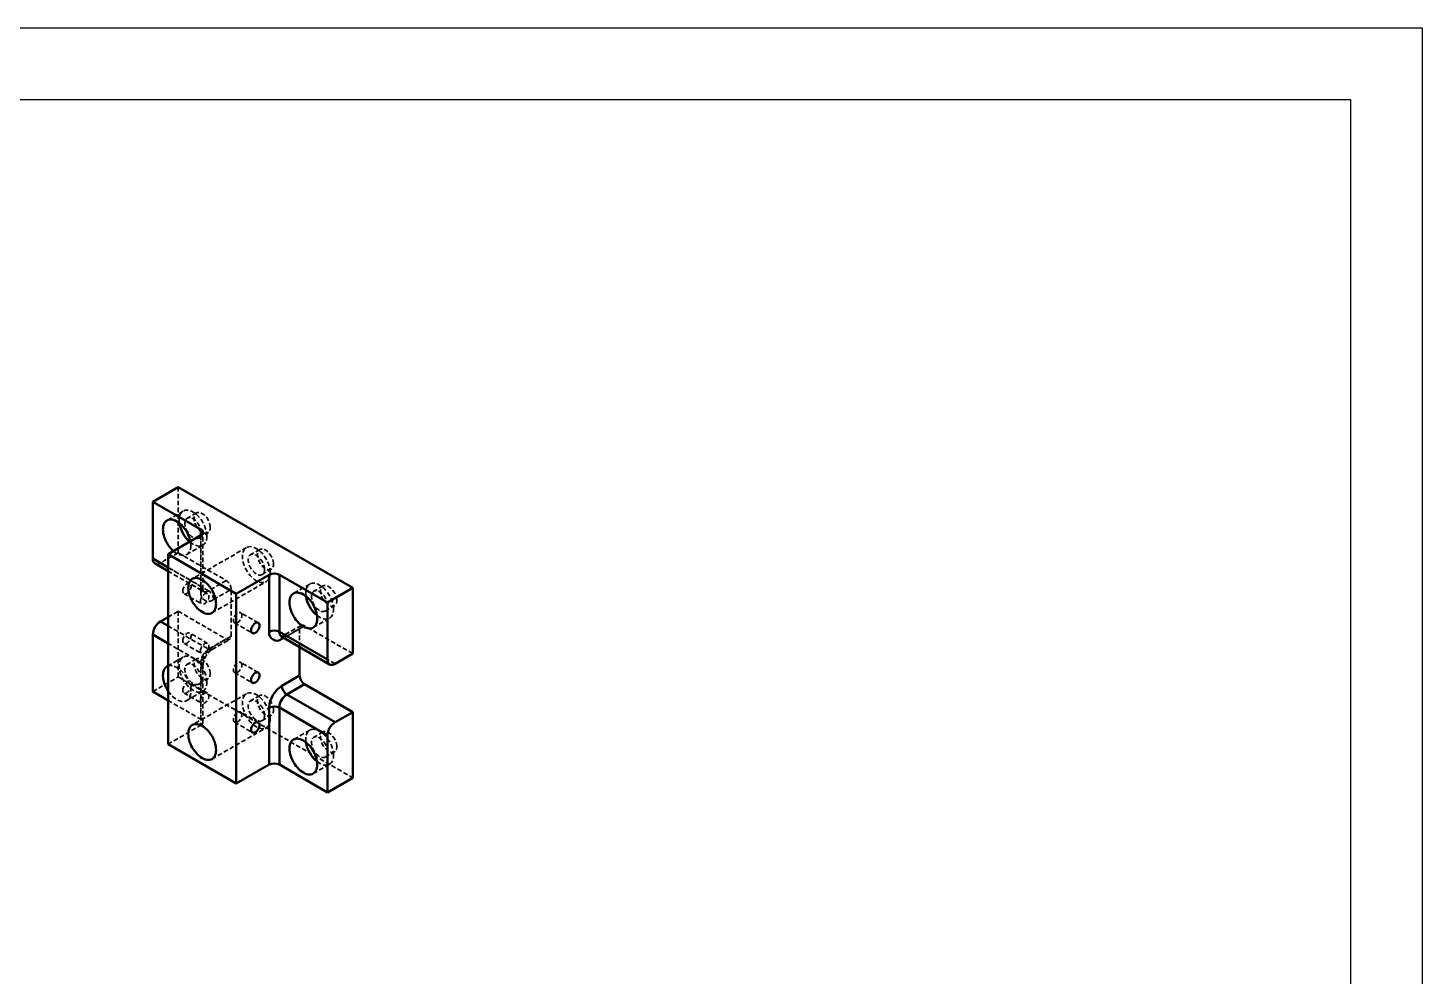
# Model space of a CAD drawing. Header units: millimetres. Extents: x 0 to 7560, y -1188 to 891.
# Drawn here: x 1290.6 to 1680.1, y 626.2 to 891.2 of the extents above; entities that cross this region are included whole.
import ezdxf

# ---------------------------------------------------------------- set-up
doc = ezdxf.new("R2010")
doc.units = ezdxf.units.MM
doc.linetypes.add('CENTER', pattern=[10.16, 6.35, -1.27, 1.27, -1.27])
doc.linetypes.add('HIDDEN', pattern=[1.905, 1.27, -0.635])
doc.layers.get('0').update_dxf_attribs({"lineweight": 50})
doc.layers.add('숨은선', color=4, linetype='HIDDEN', lineweight=35)
doc.layers.add('중심선', color=1, linetype='CENTER', lineweight=25)

msp = doc.modelspace()

# ---------------------------------------------------------------- linework, layer by layer
for p, q in [((1325.474, 758.822), (1332.545, 762.904)), ((1381.335, 734.738), (1332.545, 762.904)), ((1338.909, 751.066), (1325.474, 758.822)), ((1325.474, 758.822), (1325.474, 742.899)), ((1329.716, 744.126), (1338.909, 749.433)), ((1338.909, 749.433), (1338.909, 751.066)), ((1348.808, 733.105), (1329.716, 744.126)), ((1329.716, 744.126), (1329.716, 691.051)), ((1325.474, 742.899), (1329.716, 740.45)), ((1326.095, 741.525), (1329.716, 739.435)), ((1348.808, 733.105), (1358, 738.411)), ((1358, 722.489), (1358, 738.411)), ((1374.264, 730.655), (1360.829, 738.411)), ((1360.829, 738.411), (1360.829, 722.489)), ((1348.808, 680.03), (1348.808, 733.105)), ((1374.264, 730.655), (1381.335, 734.738)), ((1381.335, 716.365), (1381.335, 734.738)), ((1374.264, 714.733), (1374.264, 730.655)), ((1327.595, 725.343), (1329.716, 726.568)), ((1327.595, 725.343), (1329.716, 724.119)), ((1325.474, 721.669), (1325.474, 705.746)), ((1329.716, 719.22), (1325.474, 721.669)), ((1360.829, 722.489), (1374.264, 714.733)), ((1361.45, 721.115), (1374.885, 713.359)), ((1362.072, 720.756), (1361.536, 720.447)), ((1366.486, 710.24), (1366.486, 718.208)), ((1381.335, 716.365), (1376.385, 713.508)), ((1361.536, 707.382), (1366.486, 710.24)), ((1325.474, 705.746), (1329.716, 703.297)), ((1367.9, 707.79), (1362.95, 704.933)), ((1381.335, 700.035), (1367.9, 707.79)), ((1358, 685.336), (1358, 701.259)), ((1374.264, 693.503), (1360.829, 701.259)), ((1360.829, 701.259), (1360.829, 685.336)), ((1362.95, 704.933), (1376.385, 697.177)), ((1376.385, 697.177), (1381.335, 700.035)), ((1381.335, 681.662), (1381.335, 700.035)), ((1374.264, 677.58), (1374.264, 693.503)), ((1329.716, 691.051), (1348.808, 680.03)), ((1348.808, 680.03), (1358, 685.336)), ((1360.829, 685.336), (1374.264, 677.58)), ((1374.264, 677.58), (1381.335, 681.662))]:
    msp.add_line(p, q)
at = {"flags": 128}
for points in [[(1335.964, 747.733), (1335.862, 748.184), (1335.695, 748.745), (1335.484, 749.308), (1335.232, 749.864), (1334.941, 750.408), (1334.616, 750.931), (1334.26, 751.428), (1333.878, 751.892), (1333.476, 752.317), (1333.056, 752.698), (1332.626, 753.031), (1332.191, 753.311), (1331.756, 753.534), (1331.326, 753.698), (1330.907, 753.8), (1330.504, 753.84), (1330.122, 753.817), (1329.766, 753.731), (1329.441, 753.583), (1329.15, 753.375), (1328.898, 753.11), (1328.687, 752.791), (1328.52, 752.422), (1328.399, 752.008), (1328.326, 751.553), (1328.302, 751.065), (1328.326, 750.548), (1328.399, 750.009), (1328.52, 749.455), (1328.687, 748.894), (1328.898, 748.331), (1329.15, 747.775), (1329.441, 747.231), (1329.766, 746.708), (1330.122, 746.211), (1330.504, 745.747), (1330.907, 745.322), (1331.246, 745.009)], [(1335.373, 734.737), (1335.397, 735.225), (1335.471, 735.68), (1335.591, 736.094), (1335.758, 736.463), (1335.969, 736.782), (1336.221, 737.047), (1336.512, 737.255), (1336.837, 737.402), (1337.193, 737.488), (1337.575, 737.512), (1337.978, 737.472), (1338.397, 737.369), (1338.827, 737.206), (1339.262, 736.982), (1339.698, 736.703), (1340.127, 736.37), (1340.547, 735.989), (1340.949, 735.563), (1341.331, 735.1), (1341.687, 734.603), (1342.012, 734.079), (1342.303, 733.536), (1342.555, 732.98), (1342.766, 732.417), (1342.933, 731.856), (1343.054, 731.302), (1343.127, 730.763), (1343.151, 730.246), (1343.127, 729.758), (1343.054, 729.303), (1342.933, 728.889), (1342.766, 728.52), (1342.555, 728.201), (1342.303, 727.936), (1342.012, 727.728), (1341.687, 727.58), (1341.331, 727.494), (1340.949, 727.471), (1340.547, 727.511), (1340.127, 727.613), (1339.698, 727.777), (1339.262, 728), (1338.827, 728.28), (1338.397, 728.613), (1337.978, 728.994), (1337.575, 729.419), (1337.193, 729.883), (1336.837, 730.38), (1336.512, 730.903), (1336.221, 731.447), (1335.969, 732.003), (1335.758, 732.566), (1335.591, 733.127), (1335.471, 733.681), (1335.397, 734.22), (1335.373, 734.737)], [(1371.435, 726.164), (1371.411, 726.681), (1371.338, 727.22), (1371.217, 727.773), (1371.05, 728.335), (1370.839, 728.898), (1370.587, 729.454), (1370.296, 729.997), (1369.971, 730.521), (1369.615, 731.017), (1369.234, 731.481), (1368.831, 731.907), (1368.412, 732.288), (1367.982, 732.621), (1367.546, 732.9), (1367.111, 733.123), (1366.681, 733.287), (1366.262, 733.39), (1365.859, 733.43), (1365.477, 733.406), (1365.122, 733.32), (1364.796, 733.172), (1364.506, 732.965), (1364.253, 732.7), (1364.042, 732.381), (1363.876, 732.012), (1363.755, 731.598), (1363.682, 731.143), (1363.657, 730.654), (1363.682, 730.138), (1363.755, 729.599), (1363.876, 729.045), (1364.042, 728.484), (1364.253, 727.921), (1364.506, 727.365), (1364.796, 726.821), (1365.122, 726.298), (1365.477, 725.801), (1365.859, 725.337), (1366.262, 724.912), (1366.681, 724.531), (1367.111, 724.198), (1367.546, 723.918), (1367.982, 723.695), (1368.412, 723.531), (1368.831, 723.429), (1369.234, 723.389), (1369.615, 723.412), (1369.971, 723.498), (1370.296, 723.646), (1370.587, 723.854), (1370.839, 724.119), (1371.05, 724.438), (1371.217, 724.807), (1371.338, 725.221), (1371.411, 725.676), (1371.435, 726.164)], [(1355.278, 724.183), (1355.254, 724.441), (1355.184, 724.66), (1355.069, 724.832), (1354.915, 724.95), (1354.728, 725.009), (1354.517, 725.007), (1354.288, 724.944), (1354.052, 724.821), (1353.819, 724.645), (1353.598, 724.423), (1353.397, 724.163), (1353.226, 723.876), (1353.091, 723.575), (1352.998, 723.271), (1352.951, 722.976), (1352.951, 722.703), (1352.998, 722.464), (1353.091, 722.267), (1353.226, 722.121), (1353.397, 722.032), (1353.598, 722.004), (1353.819, 722.037), (1354.052, 722.13), (1354.288, 722.28), (1354.517, 722.48), (1354.728, 722.723), (1354.915, 722.997), (1355.069, 723.293), (1355.184, 723.597), (1355.254, 723.898), (1355.278, 724.183)], [(1361.641, 721.005), (1361.563, 720.75), (1361.536, 720.447)], [(1374.264, 714.733), (1374.29, 714.365), (1374.368, 714.036), (1374.495, 713.754), (1374.669, 713.527), (1374.885, 713.359), (1375.138, 713.256), (1375.422, 713.219), (1375.73, 713.249), (1376.053, 713.346), (1376.385, 713.508)], [(1329.716, 712.886), (1329.441, 712.756), (1329.15, 712.548), (1328.898, 712.283), (1328.687, 711.964), (1328.52, 711.595), (1328.399, 711.181), (1328.326, 710.726), (1328.302, 710.238), (1328.326, 709.721), (1328.399, 709.182), (1328.52, 708.628), (1328.687, 708.067), (1328.898, 707.504), (1329.15, 706.948), (1329.441, 706.404), (1329.716, 705.957)], [(1355.278, 710.302), (1355.254, 710.56), (1355.184, 710.779), (1355.069, 710.951), (1354.915, 711.069), (1354.728, 711.128), (1354.517, 711.126), (1354.288, 711.062), (1354.052, 710.94), (1353.819, 710.764), (1353.598, 710.542), (1353.397, 710.282), (1353.226, 709.995), (1353.091, 709.694), (1352.998, 709.389), (1352.951, 709.095), (1352.951, 708.822), (1352.998, 708.583), (1353.091, 708.386), (1353.226, 708.24), (1353.397, 708.151), (1353.598, 708.122), (1353.819, 708.156), (1354.052, 708.249), (1354.288, 708.399), (1354.517, 708.599), (1354.728, 708.842), (1354.915, 709.116), (1355.069, 709.412), (1355.184, 709.716), (1355.254, 710.017), (1355.278, 710.302)], [(1335.373, 693.909), (1335.397, 694.398), (1335.471, 694.853), (1335.591, 695.267), (1335.758, 695.636), (1335.969, 695.955), (1336.221, 696.22), (1336.512, 696.427), (1336.837, 696.575), (1337.193, 696.661), (1337.575, 696.685), (1337.978, 696.645), (1338.397, 696.542), (1338.827, 696.378), (1339.262, 696.155), (1339.698, 695.876), (1340.127, 695.543), (1340.547, 695.162), (1340.949, 694.736), (1341.331, 694.272), (1341.687, 693.776), (1342.012, 693.252), (1342.303, 692.709), (1342.555, 692.153), (1342.766, 691.59), (1342.933, 691.028), (1343.054, 690.475), (1343.127, 689.936), (1343.151, 689.419), (1343.127, 688.931), (1343.054, 688.476), (1342.933, 688.062), (1342.766, 687.693), (1342.555, 687.374), (1342.303, 687.109), (1342.012, 686.901), (1341.687, 686.753), (1341.331, 686.667), (1340.949, 686.644), (1340.547, 686.684), (1340.127, 686.786), (1339.698, 686.95), (1339.262, 687.173), (1338.827, 687.453), (1338.397, 687.786), (1337.978, 688.167), (1337.575, 688.592), (1337.193, 689.056), (1336.837, 689.553), (1336.512, 690.076), (1336.221, 690.62), (1335.969, 691.176), (1335.758, 691.739), (1335.591, 692.3), (1335.471, 692.854), (1335.397, 693.393), (1335.373, 693.909)], [(1355.278, 696.421), (1355.254, 696.678), (1355.184, 696.898), (1355.069, 697.07), (1354.915, 697.188), (1354.728, 697.247), (1354.517, 697.245), (1354.288, 697.181), (1354.052, 697.059), (1353.819, 696.883), (1353.598, 696.66), (1353.397, 696.401), (1353.226, 696.114), (1353.091, 695.812), (1352.998, 695.508), (1352.951, 695.214), (1352.951, 694.941), (1352.998, 694.701), (1353.091, 694.505), (1353.226, 694.359), (1353.397, 694.27), (1353.598, 694.241), (1353.819, 694.274), (1354.052, 694.368), (1354.288, 694.518), (1354.517, 694.718), (1354.728, 694.96), (1354.915, 695.235), (1355.069, 695.531), (1355.184, 695.835), (1355.254, 696.136), (1355.278, 696.421)], [(1371.435, 685.337), (1371.411, 685.854), (1371.338, 686.393), (1371.217, 686.946), (1371.05, 687.508), (1370.839, 688.071), (1370.587, 688.627), (1370.296, 689.17), (1369.971, 689.694), (1369.615, 690.19), (1369.234, 690.654), (1368.831, 691.08), (1368.412, 691.461), (1367.982, 691.794), (1367.546, 692.073), (1367.111, 692.296), (1366.681, 692.46), (1366.262, 692.563), (1365.859, 692.603), (1365.477, 692.579), (1365.122, 692.493), (1364.796, 692.345), (1364.506, 692.138), (1364.253, 691.873), (1364.042, 691.554), (1363.876, 691.185), (1363.755, 690.77), (1363.682, 690.316), (1363.657, 689.827), (1363.682, 689.31), (1363.755, 688.772), (1363.876, 688.218), (1364.042, 687.657), (1364.253, 687.094), (1364.506, 686.538), (1364.796, 685.994), (1365.122, 685.471), (1365.477, 684.974), (1365.859, 684.51), (1366.262, 684.085), (1366.681, 683.704), (1367.111, 683.371), (1367.546, 683.091), (1367.982, 682.868), (1368.412, 682.704), (1368.831, 682.602), (1369.234, 682.562), (1369.615, 682.585), (1369.971, 682.671), (1370.296, 682.819), (1370.587, 683.027), (1370.839, 683.292), (1371.05, 683.611), (1371.217, 683.98), (1371.338, 684.394), (1371.411, 684.848), (1371.435, 685.337)]]:
    msp.add_lwpolyline(points, dxfattribs=at)
for centre, radius, start, end in [((1341.675, 754.286), 8.903, 189.39132, 228.46394), ((1338.599, 750.249), 0.873, 290.78342, 69.21658), ((1326.937, 742.734), 1.472, 173.54907, 235.13875), ((1359.415, 735.682), 3.074, 62.60967, 117.39033), ((1376.981, 733.856), 8.852, 189.31556, 230.67906), ((1330.046, 721.478), 4.577, 122.38686, 177.61314), ((1360.163, 722.152), 2.189, 171.13665, 308.8526), ((1359.415, 719.759), 3.074, 62.60967, 117.39033), ((1362.292, 722.323), 1.472, 173.54907, 235.13875), ((1369.556, 710.38), 3.074, 182.60548, 237.39452), ((1365.655, 700.922), 7.662, 122.52009, 177.47991), ((1364.606, 707.522), 3.074, 182.60548, 237.39452), ((1359.415, 698.529), 3.074, 62.60967, 117.39033), ((1365.402, 701.068), 4.577, 122.38686, 177.61314), ((1378.837, 693.312), 4.577, 122.38686, 177.61314), ((1376.981, 693.029), 8.852, 189.31556, 230.67906), ((1359.415, 682.607), 3.074, 62.60967, 117.39033)]:
    msp.add_arc(centre, radius, start, end)
msp.add_open_spline([(1361.366, 721.149), (1361.366, 721.149), (1361.365, 721.149), (1361.409, 721.139), (1361.438, 721.12), (1361.448, 721.113)], degree=3, knots=[0, 0, 0, 0, 0.262267, 0.739154, 1, 1, 1, 1])
at = {"layer": '숨은선'}
for p, q in [((1332.545, 762.904), (1332.545, 744.531)), ((1333.967, 756.195), (1329.441, 753.583)), ((1337.662, 755.673), (1335.117, 754.203)), ((1338.316, 748.661), (1340.862, 750.13)), ((1338.909, 749.433), (1338.909, 733.51)), ((1338.909, 735.143), (1338.909, 749.433)), ((1339.494, 734.327), (1339.494, 750.249)), ((1332.545, 744.531), (1327.595, 741.674)), ((1332.545, 744.531), (1345.98, 736.776)), ((1334.941, 744.056), (1339.466, 746.669)), ((1351.644, 745.99), (1336.512, 737.255)), ((1355.34, 745.468), (1352.794, 743.998)), ((1341.03, 733.918), (1327.595, 741.674)), ((1329.716, 740.45), (1338.909, 735.143)), ((1329.716, 739.435), (1339.53, 733.77)), ((1345.98, 736.776), (1341.03, 733.918)), ((1342.012, 727.728), (1357.144, 736.464)), ((1355.994, 738.456), (1358.54, 739.925)), ((1334.195, 733.102), (1339.144, 730.245)), ((1340.794, 733.103), (1335.844, 735.96)), ((1342.444, 731.469), (1347.394, 734.326)), ((1347.394, 721.261), (1347.394, 734.326)), ((1369.322, 735.785), (1364.797, 733.173)), ((1373.018, 735.263), (1370.472, 733.793)), ((1373.672, 728.25), (1376.217, 729.72)), ((1329.716, 726.568), (1332.545, 728.201)), ((1332.545, 728.201), (1345.98, 720.445)), ((1332.545, 728.201), (1332.545, 709.828)), ((1348.337, 724.938), (1353.286, 722.081)), ((1354.936, 724.939), (1349.987, 727.796)), ((1370.296, 723.646), (1374.822, 726.259)), ((1329.716, 724.119), (1341.03, 717.587)), ((1340.794, 719.222), (1335.844, 722.079)), ((1347.394, 721.261), (1342.444, 718.404)), ((1366.9, 724.22), (1361.95, 721.363)), ((1366.486, 723.305), (1362.072, 720.756)), ((1362.95, 721.264), (1367.9, 724.121)), ((1376.385, 713.508), (1362.95, 721.264)), ((1366.486, 718.208), (1366.486, 723.305)), ((1381.335, 716.365), (1367.9, 724.121)), ((1338.909, 713.913), (1329.716, 719.22)), ((1334.195, 719.221), (1339.144, 716.364)), ((1341.03, 717.587), (1345.98, 720.445)), ((1342.03, 717.488), (1346.98, 720.346)), ((1333.967, 715.368), (1329.441, 712.756)), ((1337.662, 714.846), (1335.117, 713.376)), ((1338.909, 697.991), (1338.909, 713.913)), ((1339.494, 697.174), (1339.494, 713.097)), ((1354.936, 711.058), (1349.987, 713.915)), ((1325.474, 705.746), (1332.545, 709.828)), ((1332.545, 709.828), (1381.335, 681.662)), ((1338.316, 707.834), (1340.862, 709.303)), ((1338.909, 712.28), (1338.909, 696.358)), ((1348.337, 711.057), (1353.286, 708.2)), ((1334.195, 705.34), (1339.144, 702.483)), ((1334.941, 703.229), (1339.466, 705.842)), ((1340.794, 705.341), (1335.844, 708.198)), ((1351.644, 705.163), (1336.512, 696.428)), ((1329.716, 703.297), (1338.909, 697.991)), ((1355.34, 704.641), (1352.794, 703.171)), ((1354.936, 697.176), (1349.987, 700.034)), ((1355.994, 697.629), (1358.54, 699.098)), ((1329.716, 691.051), (1338.909, 696.358)), ((1342.012, 686.901), (1357.144, 695.637)), ((1348.337, 697.176), (1353.286, 694.318)), ((1369.322, 694.958), (1364.797, 692.346)), ((1373.018, 694.436), (1370.472, 692.966)), ((1373.672, 687.423), (1376.217, 688.893)), ((1370.296, 682.819), (1374.822, 685.432))]:
    msp.add_line(p, q, dxfattribs=at)
at = {"layer": '숨은선', "flags": 128}
for points in [[(1340.606, 749.187), (1340.581, 749.704), (1340.508, 750.243), (1340.387, 750.796), (1340.22, 751.358), (1340.009, 751.92), (1339.757, 752.477), (1339.467, 753.02), (1339.141, 753.543), (1338.786, 754.04), (1338.404, 754.504), (1338.001, 754.929), (1337.582, 755.311), (1337.152, 755.643), (1336.717, 755.923), (1336.281, 756.146), (1335.851, 756.31), (1335.432, 756.413), (1335.029, 756.452), (1334.647, 756.429), (1334.292, 756.343), (1333.967, 756.195), (1333.676, 755.987), (1333.424, 755.722), (1333.213, 755.403), (1333.046, 755.034), (1332.925, 754.62), (1332.852, 754.166), (1332.827, 753.677), (1332.852, 753.16), (1332.891, 752.833)], [(1341.525, 751.595), (1341.501, 751.99), (1341.429, 752.404), (1341.311, 752.828), (1341.149, 753.254), (1340.947, 753.672), (1340.71, 754.074), (1340.441, 754.451), (1340.147, 754.796), (1339.834, 755.099), (1339.51, 755.356), (1339.179, 755.56), (1338.851, 755.708), (1338.531, 755.796), (1338.227, 755.823), (1337.945, 755.787), (1337.692, 755.689), (1337.471, 755.532), (1337.289, 755.32), (1337.149, 755.055), (1337.053, 754.745), (1337.005, 754.395), (1337.005, 754.014), (1337.053, 753.608), (1337.149, 753.188), (1337.289, 752.762), (1337.471, 752.339), (1337.692, 751.927), (1337.945, 751.537), (1338.227, 751.175), (1338.531, 750.85), (1338.851, 750.569), (1339.179, 750.338), (1339.51, 750.161), (1339.834, 750.043), (1340.147, 749.986), (1340.441, 749.991), (1340.71, 750.058), (1340.947, 750.185), (1341.149, 750.37), (1341.311, 750.61), (1341.429, 750.898), (1341.501, 751.229), (1341.525, 751.595)], [(1338.979, 750.126), (1338.955, 750.52), (1338.883, 750.934), (1338.765, 751.358), (1338.604, 751.784), (1338.402, 752.203), (1338.164, 752.605), (1337.895, 752.982), (1337.601, 753.326), (1337.289, 753.63), (1336.964, 753.886), (1336.634, 754.091), (1336.306, 754.239), (1335.986, 754.327), (1335.682, 754.353), (1335.4, 754.317), (1335.146, 754.22), (1334.926, 754.063), (1334.743, 753.85), (1334.603, 753.586), (1334.508, 753.275), (1334.46, 752.926), (1334.46, 752.544), (1334.508, 752.139), (1334.603, 751.719), (1334.743, 751.292), (1334.926, 750.869), (1335.146, 750.458), (1335.4, 750.067), (1335.682, 749.706), (1335.986, 749.381), (1336.306, 749.1), (1336.634, 748.869), (1336.964, 748.692), (1337.289, 748.574), (1337.601, 748.516), (1337.895, 748.521), (1338.164, 748.588), (1338.402, 748.716), (1338.604, 748.901), (1338.765, 749.14), (1338.883, 749.428), (1338.955, 749.759), (1338.979, 750.126)], [(1335.771, 747.622), (1335.851, 747.553), (1336.281, 747.221), (1336.717, 746.941), (1337.152, 746.718), (1337.582, 746.554), (1338.001, 746.452), (1338.404, 746.412), (1338.786, 746.435), (1339.141, 746.521), (1339.467, 746.669), (1339.757, 746.877), (1340.009, 747.142), (1340.22, 747.461), (1340.387, 747.83), (1340.508, 748.244), (1340.581, 748.698), (1340.606, 749.187)], [(1331.246, 745.009), (1331.326, 744.941), (1331.756, 744.608), (1332.191, 744.329), (1332.626, 744.105), (1333.056, 743.942), (1333.476, 743.839), (1333.878, 743.799), (1334.26, 743.822), (1334.616, 743.909), (1334.941, 744.056), (1335.232, 744.264), (1335.484, 744.529), (1335.695, 744.848), (1335.862, 745.217), (1335.983, 745.631), (1336.056, 746.086), (1336.08, 746.574)], [(1358.283, 738.982), (1358.259, 739.499), (1358.186, 740.037), (1358.065, 740.591), (1357.898, 741.153), (1357.687, 741.715), (1357.435, 742.272), (1357.144, 742.815), (1356.819, 743.338), (1356.463, 743.835), (1356.082, 744.299), (1355.679, 744.724), (1355.26, 745.106), (1354.83, 745.438), (1354.394, 745.718), (1353.959, 745.941), (1353.529, 746.105), (1353.11, 746.207), (1352.707, 746.247), (1352.325, 746.224), (1351.969, 746.138), (1351.644, 745.99), (1351.354, 745.782), (1351.101, 745.517), (1350.89, 745.198), (1350.723, 744.829), (1350.603, 744.415), (1350.53, 743.961), (1350.505, 743.472), (1350.53, 742.955), (1350.603, 742.416), (1350.723, 741.863), (1350.89, 741.301), (1351.101, 740.739), (1351.354, 740.182), (1351.644, 739.639), (1351.969, 739.116), (1352.325, 738.619), (1352.707, 738.155), (1353.11, 737.73), (1353.529, 737.348), (1353.959, 737.016), (1354.394, 736.736), (1354.83, 736.513), (1355.26, 736.349), (1355.679, 736.246), (1356.082, 736.207), (1356.463, 736.23), (1356.819, 736.316), (1357.144, 736.464), (1357.435, 736.672), (1357.687, 736.937), (1357.898, 737.256), (1358.065, 737.625), (1358.186, 738.039), (1358.259, 738.493), (1358.283, 738.982)], [(1356.657, 739.921), (1356.633, 740.315), (1356.561, 740.729), (1356.443, 741.153), (1356.281, 741.579), (1356.079, 741.998), (1355.842, 742.4), (1355.573, 742.777), (1355.279, 743.121), (1354.966, 743.425), (1354.642, 743.681), (1354.312, 743.886), (1353.983, 744.034), (1353.664, 744.122), (1353.36, 744.148), (1353.078, 744.112), (1352.824, 744.015), (1352.603, 743.858), (1352.421, 743.645), (1352.281, 743.38), (1352.186, 743.07), (1352.137, 742.72), (1352.137, 742.339), (1352.186, 741.934), (1352.281, 741.514), (1352.421, 741.087), (1352.603, 740.664), (1352.824, 740.253), (1353.078, 739.862), (1353.36, 739.5), (1353.664, 739.176), (1353.983, 738.895), (1354.312, 738.663), (1354.642, 738.487), (1354.966, 738.369), (1355.279, 738.311), (1355.573, 738.316), (1355.842, 738.383), (1356.079, 738.51), (1356.281, 738.696), (1356.443, 738.935), (1356.561, 739.223), (1356.633, 739.554), (1356.657, 739.921)], [(1359.202, 741.39), (1359.178, 741.785), (1359.107, 742.198), (1358.989, 742.623), (1358.827, 743.049), (1358.625, 743.467), (1358.387, 743.869), (1358.119, 744.246), (1357.825, 744.59), (1357.512, 744.894), (1357.187, 745.151), (1356.857, 745.355), (1356.529, 745.503), (1356.209, 745.591), (1355.905, 745.618), (1355.623, 745.582), (1355.369, 745.484), (1355.149, 745.327), (1354.967, 745.114), (1354.826, 744.85), (1354.731, 744.54), (1354.683, 744.19), (1354.683, 743.809), (1354.731, 743.403), (1354.826, 742.983), (1354.967, 742.557), (1355.149, 742.133), (1355.369, 741.722), (1355.623, 741.331), (1355.905, 740.97), (1356.209, 740.645), (1356.529, 740.364), (1356.857, 740.133), (1357.187, 739.956), (1357.512, 739.838), (1357.825, 739.781), (1358.119, 739.786), (1358.387, 739.852), (1358.625, 739.98), (1358.827, 740.165), (1358.989, 740.405), (1359.107, 740.693), (1359.178, 741.024), (1359.202, 741.39)], [(1333.853, 733.858), (1333.877, 734.143), (1333.947, 734.444), (1334.062, 734.748), (1334.216, 735.044), (1334.402, 735.318), (1334.614, 735.561), (1334.843, 735.761), (1335.079, 735.911), (1335.312, 736.004), (1335.533, 736.038), (1335.734, 736.009), (1335.905, 735.92), (1336.04, 735.774), (1336.133, 735.577), (1336.18, 735.338), (1336.18, 735.065), (1336.133, 734.771), (1336.04, 734.466), (1335.905, 734.165), (1335.734, 733.878), (1335.533, 733.618), (1335.312, 733.396), (1335.079, 733.22), (1334.843, 733.098), (1334.614, 733.034), (1334.402, 733.032), (1334.216, 733.091), (1334.062, 733.209), (1333.947, 733.381), (1333.877, 733.6), (1333.853, 733.858)], [(1338.802, 731), (1338.826, 731.285), (1338.897, 731.586), (1339.012, 731.891), (1339.165, 732.186), (1339.352, 732.461), (1339.564, 732.703), (1339.793, 732.904), (1340.028, 733.054), (1340.262, 733.147), (1340.483, 733.18), (1340.683, 733.152), (1340.854, 733.063), (1340.989, 732.917), (1341.082, 732.72), (1341.13, 732.48), (1341.13, 732.208), (1341.082, 731.913), (1340.989, 731.609), (1340.854, 731.307), (1340.683, 731.021), (1340.483, 730.761), (1340.262, 730.538), (1340.028, 730.362), (1339.793, 730.24), (1339.564, 730.177), (1339.352, 730.174), (1339.165, 730.233), (1339.012, 730.351), (1338.897, 730.524), (1338.826, 730.743), (1338.802, 731)], [(1341.03, 733.918), (1340.698, 733.757), (1340.374, 733.66), (1340.067, 733.629), (1339.783, 733.666), (1339.53, 733.77), (1339.314, 733.937), (1339.14, 734.164), (1339.012, 734.446), (1338.935, 734.775), (1338.909, 735.143)], [(1375.961, 728.777), (1375.936, 729.294), (1375.863, 729.832), (1375.743, 730.386), (1375.576, 730.948), (1375.365, 731.51), (1375.112, 732.067), (1374.822, 732.61), (1374.497, 733.133), (1374.141, 733.63), (1373.759, 734.094), (1373.356, 734.519), (1372.937, 734.901), (1372.507, 735.233), (1372.072, 735.513), (1371.636, 735.736), (1371.206, 735.9), (1370.787, 736.002), (1370.384, 736.042), (1370.003, 736.019), (1369.647, 735.933), (1369.322, 735.785), (1369.031, 735.577), (1368.779, 735.312), (1368.568, 734.993), (1368.401, 734.624), (1368.28, 734.21), (1368.207, 733.756), (1368.183, 733.267), (1368.207, 732.75), (1368.246, 732.423)], [(1374.335, 729.716), (1374.31, 730.11), (1374.239, 730.524), (1374.121, 730.948), (1373.959, 731.374), (1373.757, 731.793), (1373.519, 732.195), (1373.251, 732.572), (1372.957, 732.916), (1372.644, 733.219), (1372.319, 733.476), (1371.989, 733.681), (1371.661, 733.829), (1371.341, 733.917), (1371.037, 733.943), (1370.755, 733.907), (1370.501, 733.81), (1370.281, 733.653), (1370.099, 733.44), (1369.958, 733.175), (1369.863, 732.865), (1369.815, 732.515), (1369.815, 732.134), (1369.863, 731.729), (1369.958, 731.308), (1370.099, 730.882), (1370.281, 730.459), (1370.501, 730.047), (1370.755, 729.657), (1371.037, 729.295), (1371.341, 728.971), (1371.661, 728.69), (1371.989, 728.458), (1372.319, 728.282), (1372.644, 728.163), (1372.957, 728.106), (1373.251, 728.111), (1373.519, 728.178), (1373.757, 728.305), (1373.959, 728.491), (1374.121, 728.73), (1374.239, 729.018), (1374.31, 729.349), (1374.335, 729.716)], [(1376.88, 731.185), (1376.856, 731.58), (1376.784, 731.993), (1376.666, 732.418), (1376.505, 732.844), (1376.303, 733.262), (1376.065, 733.664), (1375.796, 734.041), (1375.502, 734.385), (1375.19, 734.689), (1374.865, 734.946), (1374.535, 735.15), (1374.206, 735.298), (1373.887, 735.386), (1373.583, 735.412), (1373.301, 735.377), (1373.047, 735.279), (1372.826, 735.122), (1372.644, 734.909), (1372.504, 734.645), (1372.409, 734.335), (1372.361, 733.985), (1372.361, 733.603), (1372.409, 733.198), (1372.504, 732.778), (1372.644, 732.352), (1372.826, 731.928), (1373.047, 731.517), (1373.301, 731.126), (1373.583, 730.765), (1373.887, 730.44), (1374.206, 730.159), (1374.535, 729.928), (1374.865, 729.751), (1375.19, 729.633), (1375.502, 729.576), (1375.796, 729.581), (1376.065, 729.647), (1376.303, 729.775), (1376.505, 729.96), (1376.666, 730.2), (1376.784, 730.488), (1376.856, 730.819), (1376.88, 731.185)], [(1371.372, 727.008), (1371.636, 726.81), (1372.072, 726.531), (1372.507, 726.308), (1372.937, 726.144), (1373.356, 726.041), (1373.759, 726.002), (1374.141, 726.025), (1374.497, 726.111), (1374.822, 726.259), (1375.112, 726.466), (1375.365, 726.732), (1375.576, 727.051), (1375.743, 727.419), (1375.863, 727.834), (1375.936, 728.288), (1375.961, 728.777)], [(1350.328, 727.041), (1350.304, 727.298), (1350.234, 727.518), (1350.119, 727.69), (1349.965, 727.808), (1349.779, 727.867), (1349.567, 727.865), (1349.338, 727.801), (1349.102, 727.679), (1348.869, 727.503), (1348.648, 727.28), (1348.447, 727.02), (1348.276, 726.734), (1348.141, 726.432), (1348.048, 726.128), (1348.001, 725.833), (1348.001, 725.561), (1348.048, 725.321), (1348.141, 725.125), (1348.276, 724.979), (1348.447, 724.89), (1348.648, 724.861), (1348.869, 724.894), (1349.102, 724.988), (1349.338, 725.138), (1349.567, 725.338), (1349.779, 725.58), (1349.965, 725.855), (1350.119, 726.15), (1350.234, 726.455), (1350.304, 726.756), (1350.328, 727.041)], [(1333.853, 719.977), (1333.877, 720.262), (1333.947, 720.563), (1334.062, 720.867), (1334.216, 721.163), (1334.402, 721.437), (1334.614, 721.68), (1334.843, 721.88), (1335.079, 722.03), (1335.312, 722.123), (1335.533, 722.156), (1335.734, 722.128), (1335.905, 722.039), (1336.04, 721.893), (1336.133, 721.696), (1336.18, 721.457), (1336.18, 721.184), (1336.133, 720.889), (1336.04, 720.585), (1335.905, 720.284), (1335.734, 719.997), (1335.533, 719.737), (1335.312, 719.515), (1335.079, 719.339), (1334.843, 719.216), (1334.614, 719.153), (1334.402, 719.151), (1334.216, 719.21), (1334.062, 719.328), (1333.947, 719.5), (1333.877, 719.719), (1333.853, 719.977)], [(1362.95, 721.264), (1362.674, 721.392), (1362.409, 721.452), (1362.164, 721.442), (1361.95, 721.363), (1361.774, 721.217), (1361.644, 721.01), (1361.641, 721.005)], [(1338.802, 717.119), (1338.826, 717.404), (1338.897, 717.705), (1339.012, 718.01), (1339.165, 718.305), (1339.352, 718.58), (1339.564, 718.822), (1339.793, 719.022), (1340.028, 719.172), (1340.262, 719.266), (1340.483, 719.299), (1340.683, 719.27), (1340.854, 719.181), (1340.989, 719.035), (1341.082, 718.839), (1341.13, 718.599), (1341.13, 718.327), (1341.082, 718.032), (1340.989, 717.728), (1340.854, 717.426), (1340.683, 717.14), (1340.483, 716.88), (1340.262, 716.657), (1340.028, 716.481), (1339.793, 716.359), (1339.564, 716.295), (1339.352, 716.293), (1339.165, 716.352), (1339.012, 716.47), (1338.897, 716.642), (1338.826, 716.862), (1338.802, 717.119)], [(1336.08, 705.747), (1336.056, 706.264), (1335.983, 706.803), (1335.862, 707.357), (1335.695, 707.918), (1335.484, 708.481), (1335.232, 709.037), (1334.941, 709.581), (1334.616, 710.104), (1334.26, 710.601), (1333.878, 711.065), (1333.476, 711.49), (1333.056, 711.871), (1332.626, 712.204), (1332.191, 712.483), (1331.756, 712.707), (1331.326, 712.87), (1330.907, 712.973), (1330.504, 713.013), (1330.122, 712.99), (1329.766, 712.904), (1329.716, 712.886)], [(1340.606, 708.36), (1340.581, 708.877), (1340.508, 709.416), (1340.387, 709.969), (1340.22, 710.531), (1340.009, 711.093), (1339.757, 711.65), (1339.467, 712.193), (1339.141, 712.716), (1338.786, 713.213), (1338.404, 713.677), (1338.001, 714.102), (1337.582, 714.484), (1337.152, 714.816), (1336.717, 715.096), (1336.281, 715.319), (1335.851, 715.483), (1335.432, 715.585), (1335.029, 715.625), (1334.647, 715.602), (1334.292, 715.516), (1333.967, 715.368), (1333.676, 715.16), (1333.424, 714.895), (1333.213, 714.576), (1333.046, 714.207), (1332.925, 713.793), (1332.852, 713.339), (1332.827, 712.85), (1332.852, 712.333), (1332.925, 711.795), (1333.046, 711.241), (1333.213, 710.679), (1333.424, 710.117), (1333.676, 709.56), (1333.967, 709.017), (1334.292, 708.494), (1334.647, 707.997), (1335.029, 707.533), (1335.432, 707.108), (1335.851, 706.726), (1336.281, 706.394), (1336.717, 706.114), (1337.152, 705.891), (1337.582, 705.727), (1338.001, 705.625), (1338.404, 705.585), (1338.786, 705.608), (1339.141, 705.694), (1339.467, 705.842), (1339.757, 706.05), (1340.009, 706.315), (1340.22, 706.634), (1340.387, 707.003), (1340.508, 707.417), (1340.581, 707.871), (1340.606, 708.36)], [(1338.979, 709.299), (1338.955, 709.693), (1338.883, 710.107), (1338.765, 710.531), (1338.604, 710.957), (1338.402, 711.376), (1338.164, 711.778), (1337.895, 712.155), (1337.601, 712.499), (1337.289, 712.803), (1336.964, 713.059), (1336.634, 713.264), (1336.306, 713.412), (1335.986, 713.5), (1335.682, 713.526), (1335.4, 713.49), (1335.146, 713.393), (1334.926, 713.236), (1334.743, 713.023), (1334.603, 712.758), (1334.508, 712.448), (1334.46, 712.099), (1334.46, 711.717), (1334.508, 711.312), (1334.603, 710.892), (1334.743, 710.465), (1334.926, 710.042), (1335.146, 709.631), (1335.4, 709.24), (1335.682, 708.879), (1335.986, 708.554), (1336.306, 708.273), (1336.634, 708.042), (1336.964, 707.865), (1337.289, 707.747), (1337.601, 707.689), (1337.895, 707.694), (1338.164, 707.761), (1338.402, 707.888), (1338.604, 708.074), (1338.765, 708.313), (1338.883, 708.601), (1338.955, 708.932), (1338.979, 709.299)], [(1341.525, 710.768), (1341.501, 711.163), (1341.429, 711.576), (1341.311, 712.001), (1341.149, 712.427), (1340.947, 712.845), (1340.71, 713.247), (1340.441, 713.624), (1340.147, 713.968), (1339.834, 714.272), (1339.51, 714.529), (1339.179, 714.733), (1338.851, 714.881), (1338.531, 714.969), (1338.227, 714.996), (1337.945, 714.96), (1337.692, 714.862), (1337.471, 714.705), (1337.289, 714.492), (1337.149, 714.228), (1337.053, 713.918), (1337.005, 713.568), (1337.005, 713.187), (1337.053, 712.781), (1337.149, 712.361), (1337.289, 711.935), (1337.471, 711.511), (1337.692, 711.1), (1337.945, 710.71), (1338.227, 710.348), (1338.531, 710.023), (1338.851, 709.742), (1339.179, 709.511), (1339.51, 709.334), (1339.834, 709.216), (1340.147, 709.159), (1340.441, 709.164), (1340.71, 709.231), (1340.947, 709.358), (1341.149, 709.543), (1341.311, 709.783), (1341.429, 710.071), (1341.501, 710.402), (1341.525, 710.768)], [(1350.328, 713.16), (1350.304, 713.417), (1350.234, 713.636), (1350.119, 713.809), (1349.965, 713.927), (1349.779, 713.986), (1349.567, 713.983), (1349.338, 713.92), (1349.102, 713.798), (1348.869, 713.622), (1348.648, 713.399), (1348.447, 713.139), (1348.276, 712.853), (1348.141, 712.551), (1348.048, 712.247), (1348.001, 711.952), (1348.001, 711.68), (1348.048, 711.44), (1348.141, 711.243), (1348.276, 711.097), (1348.447, 711.008), (1348.648, 710.98), (1348.869, 711.013), (1349.102, 711.106), (1349.338, 711.256), (1349.567, 711.457), (1349.779, 711.699), (1349.965, 711.974), (1350.119, 712.269), (1350.234, 712.574), (1350.304, 712.875), (1350.328, 713.16)], [(1329.716, 705.957), (1329.766, 705.881), (1330.122, 705.384), (1330.504, 704.92), (1330.907, 704.495), (1331.326, 704.114), (1331.756, 703.781), (1332.191, 703.502), (1332.626, 703.278), (1333.056, 703.115), (1333.476, 703.012), (1333.878, 702.972), (1334.26, 702.995), (1334.616, 703.082), (1334.941, 703.229), (1335.232, 703.437), (1335.484, 703.702), (1335.695, 704.021), (1335.862, 704.39), (1335.983, 704.804), (1336.056, 705.259), (1336.08, 705.747)], [(1333.853, 706.095), (1333.877, 706.38), (1333.947, 706.681), (1334.062, 706.986), (1334.216, 707.281), (1334.402, 707.556), (1334.614, 707.798), (1334.843, 707.999), (1335.079, 708.149), (1335.312, 708.242), (1335.533, 708.275), (1335.734, 708.247), (1335.905, 708.158), (1336.04, 708.012), (1336.133, 707.815), (1336.18, 707.575), (1336.18, 707.303), (1336.133, 707.008), (1336.04, 706.704), (1335.905, 706.402), (1335.734, 706.116), (1335.533, 705.856), (1335.312, 705.634), (1335.079, 705.458), (1334.843, 705.335), (1334.614, 705.272), (1334.402, 705.269), (1334.216, 705.328), (1334.062, 705.446), (1333.947, 705.619), (1333.877, 705.838), (1333.853, 706.095)], [(1338.802, 703.238), (1338.826, 703.523), (1338.897, 703.824), (1339.012, 704.128), (1339.165, 704.424), (1339.352, 704.699), (1339.564, 704.941), (1339.793, 705.141), (1340.028, 705.291), (1340.262, 705.385), (1340.483, 705.418), (1340.683, 705.389), (1340.854, 705.3), (1340.989, 705.154), (1341.082, 704.958), (1341.13, 704.718), (1341.13, 704.445), (1341.082, 704.151), (1340.989, 703.847), (1340.854, 703.545), (1340.683, 703.258), (1340.483, 702.999), (1340.262, 702.776), (1340.028, 702.6), (1339.793, 702.478), (1339.564, 702.414), (1339.352, 702.412), (1339.165, 702.471), (1339.012, 702.589), (1338.897, 702.761), (1338.826, 702.981), (1338.802, 703.238)], [(1358.283, 698.155), (1358.259, 698.672), (1358.186, 699.21), (1358.065, 699.764), (1357.898, 700.326), (1357.687, 700.888), (1357.435, 701.445), (1357.144, 701.988), (1356.819, 702.511), (1356.463, 703.008), (1356.082, 703.472), (1355.679, 703.897), (1355.26, 704.279), (1354.83, 704.611), (1354.394, 704.891), (1353.959, 705.114), (1353.529, 705.278), (1353.11, 705.38), (1352.707, 705.42), (1352.325, 705.397), (1351.969, 705.311), (1351.644, 705.163), (1351.354, 704.955), (1351.101, 704.69), (1350.89, 704.371), (1350.723, 704.002), (1350.603, 703.588), (1350.53, 703.134), (1350.505, 702.645), (1350.53, 702.128), (1350.603, 701.589), (1350.723, 701.036), (1350.89, 700.474), (1351.101, 699.912), (1351.354, 699.355), (1351.644, 698.812), (1351.969, 698.289), (1352.325, 697.792), (1352.707, 697.328), (1353.11, 696.902), (1353.529, 696.521), (1353.959, 696.189), (1354.394, 695.909), (1354.83, 695.686), (1355.26, 695.522), (1355.679, 695.419), (1356.082, 695.38), (1356.463, 695.403), (1356.819, 695.489), (1357.144, 695.637), (1357.435, 695.845), (1357.687, 696.11), (1357.898, 696.429), (1358.065, 696.798), (1358.186, 697.212), (1358.259, 697.666), (1358.283, 698.155)], [(1356.657, 699.094), (1356.633, 699.488), (1356.561, 699.902), (1356.443, 700.326), (1356.281, 700.752), (1356.079, 701.171), (1355.842, 701.573), (1355.573, 701.95), (1355.279, 702.294), (1354.966, 702.597), (1354.642, 702.854), (1354.312, 703.059), (1353.983, 703.207), (1353.664, 703.295), (1353.36, 703.321), (1353.078, 703.285), (1352.824, 703.188), (1352.603, 703.031), (1352.421, 702.818), (1352.281, 702.553), (1352.186, 702.243), (1352.137, 701.893), (1352.137, 701.512), (1352.186, 701.107), (1352.281, 700.687), (1352.421, 700.26), (1352.603, 699.837), (1352.824, 699.425), (1353.078, 699.035), (1353.36, 698.673), (1353.664, 698.349), (1353.983, 698.068), (1354.312, 697.836), (1354.642, 697.66), (1354.966, 697.542), (1355.279, 697.484), (1355.573, 697.489), (1355.842, 697.556), (1356.079, 697.683), (1356.281, 697.869), (1356.443, 698.108), (1356.561, 698.396), (1356.633, 698.727), (1356.657, 699.094)], [(1359.202, 700.563), (1359.178, 700.958), (1359.107, 701.371), (1358.989, 701.796), (1358.827, 702.222), (1358.625, 702.64), (1358.387, 703.042), (1358.119, 703.419), (1357.825, 703.763), (1357.512, 704.067), (1357.187, 704.324), (1356.857, 704.528), (1356.529, 704.676), (1356.209, 704.764), (1355.905, 704.791), (1355.623, 704.755), (1355.369, 704.657), (1355.149, 704.5), (1354.967, 704.287), (1354.826, 704.023), (1354.731, 703.713), (1354.683, 703.363), (1354.683, 702.981), (1354.731, 702.576), (1354.826, 702.156), (1354.967, 701.73), (1355.149, 701.306), (1355.369, 700.895), (1355.623, 700.504), (1355.905, 700.143), (1356.209, 699.818), (1356.529, 699.537), (1356.857, 699.306), (1357.187, 699.129), (1357.512, 699.011), (1357.825, 698.954), (1358.119, 698.959), (1358.387, 699.025), (1358.625, 699.153), (1358.827, 699.338), (1358.989, 699.578), (1359.107, 699.866), (1359.178, 700.197), (1359.202, 700.563)], [(1350.328, 699.278), (1350.304, 699.536), (1350.234, 699.755), (1350.119, 699.927), (1349.965, 700.045), (1349.779, 700.105), (1349.567, 700.102), (1349.338, 700.039), (1349.102, 699.916), (1348.869, 699.74), (1348.648, 699.518), (1348.447, 699.258), (1348.276, 698.971), (1348.141, 698.67), (1348.048, 698.366), (1348.001, 698.071), (1348.001, 697.798), (1348.048, 697.559), (1348.141, 697.362), (1348.276, 697.216), (1348.447, 697.127), (1348.648, 697.099), (1348.869, 697.132), (1349.102, 697.225), (1349.338, 697.375), (1349.567, 697.575), (1349.779, 697.818), (1349.965, 698.092), (1350.119, 698.388), (1350.234, 698.693), (1350.304, 698.993), (1350.328, 699.278)], [(1375.961, 687.95), (1375.936, 688.467), (1375.863, 689.005), (1375.743, 689.559), (1375.576, 690.121), (1375.365, 690.683), (1375.112, 691.24), (1374.822, 691.783), (1374.497, 692.306), (1374.141, 692.803), (1373.759, 693.267), (1373.356, 693.692), (1372.937, 694.074), (1372.507, 694.406), (1372.072, 694.686), (1371.636, 694.909), (1371.206, 695.073), (1370.787, 695.175), (1370.384, 695.215), (1370.003, 695.192), (1369.647, 695.106), (1369.322, 694.958), (1369.031, 694.75), (1368.779, 694.485), (1368.568, 694.166), (1368.401, 693.797), (1368.28, 693.383), (1368.207, 692.929), (1368.183, 692.44), (1368.207, 691.923), (1368.246, 691.596)], [(1376.88, 690.358), (1376.856, 690.752), (1376.784, 691.166), (1376.666, 691.591), (1376.505, 692.017), (1376.303, 692.435), (1376.065, 692.837), (1375.796, 693.214), (1375.502, 693.558), (1375.19, 693.862), (1374.865, 694.119), (1374.535, 694.323), (1374.206, 694.471), (1373.887, 694.559), (1373.583, 694.585), (1373.301, 694.549), (1373.047, 694.452), (1372.826, 694.295), (1372.644, 694.082), (1372.504, 693.818), (1372.409, 693.507), (1372.361, 693.158), (1372.361, 692.776), (1372.409, 692.371), (1372.504, 691.951), (1372.644, 691.525), (1372.826, 691.101), (1373.047, 690.69), (1373.301, 690.299), (1373.583, 689.938), (1373.887, 689.613), (1374.206, 689.332), (1374.535, 689.101), (1374.865, 688.924), (1375.19, 688.806), (1375.502, 688.749), (1375.796, 688.753), (1376.065, 688.82), (1376.303, 688.948), (1376.505, 689.133), (1376.666, 689.373), (1376.784, 689.661), (1376.856, 689.992), (1376.88, 690.358)], [(1374.335, 688.889), (1374.31, 689.283), (1374.239, 689.697), (1374.121, 690.121), (1373.959, 690.547), (1373.757, 690.966), (1373.519, 691.368), (1373.251, 691.745), (1372.957, 692.089), (1372.644, 692.392), (1372.319, 692.649), (1371.989, 692.854), (1371.661, 693.002), (1371.341, 693.09), (1371.037, 693.116), (1370.755, 693.08), (1370.501, 692.983), (1370.281, 692.826), (1370.099, 692.613), (1369.958, 692.348), (1369.863, 692.038), (1369.815, 691.688), (1369.815, 691.307), (1369.863, 690.902), (1369.958, 690.481), (1370.099, 690.055), (1370.281, 689.632), (1370.501, 689.22), (1370.755, 688.83), (1371.037, 688.468), (1371.341, 688.144), (1371.661, 687.863), (1371.989, 687.631), (1372.319, 687.455), (1372.644, 687.336), (1372.957, 687.279), (1373.251, 687.284), (1373.519, 687.351), (1373.757, 687.478), (1373.959, 687.664), (1374.121, 687.903), (1374.239, 688.191), (1374.31, 688.522), (1374.335, 688.889)], [(1371.372, 686.181), (1371.636, 685.983), (1372.072, 685.704), (1372.507, 685.481), (1372.937, 685.317), (1373.356, 685.214), (1373.759, 685.174), (1374.141, 685.198), (1374.497, 685.284), (1374.822, 685.432), (1375.112, 685.639), (1375.365, 685.904), (1375.576, 686.223), (1375.743, 686.592), (1375.863, 687.007), (1375.936, 687.461), (1375.961, 687.95)]]:
    msp.add_lwpolyline(points, dxfattribs=at)
at = {"layer": '숨은선'}
for centre, radius, start, end in [((1329.816, 746.529), 6.264, 0.41235, 11.07604), ((1326.718, 742.885), 1.495, 245.39271, 305.91774), ((1344.323, 734.186), 3.074, 2.60548, 57.39452), ((1341.071, 733.173), 2.189, 171.13638, 308.85287), ((1338.599, 734.327), 0.873, 290.78342, 69.21658), ((1339.374, 731.329), 3.074, 2.60548, 57.39452), ((1346.532, 721.122), 0.873, 230.79671, 9.21404), ((1362.069, 722.517), 1.532, 246.18531, 305.12515), ((1367.348, 723.444), 0.873, 50.79671, 189.21404), ((1346.563, 711.943), 7.662, 122.52015, 177.47985), ((1343.481, 713.722), 4.577, 122.38686, 177.61314), ((1341.582, 718.264), 0.873, 230.79671, 9.21404), ((1338.599, 713.097), 0.873, 290.78342, 69.21658), ((1338.599, 697.174), 0.873, 290.78342, 69.21658)]:
    msp.add_arc(centre, radius, start, end, dxfattribs=at)
for points, knots in [([(1339.601, 733.714), (1339.601, 733.713), (1339.603, 733.71), (1339.579, 733.753), (1339.545, 733.852), (1339.512, 734.013), (1339.496, 734.18), (1339.495, 734.294), (1339.494, 734.327)], [0, 0, 0, 0, 0.1148308, 0.3151794, 0.5233764, 0.7229527, 0.9210665, 1, 1, 1, 1]), ([(1339.529, 733.767), (1339.543, 733.759), (1339.578, 733.74), (1339.593, 733.723), (1339.601, 733.713)], [0, 0, 0, 0, 0.4146251, 1, 1, 1, 1]), ([(1361.95, 721.363), (1361.912, 721.341), (1361.802, 721.28), (1361.644, 721.211), (1361.497, 721.165), (1361.397, 721.149), (1361.375, 721.149), (1361.364, 721.149)], [0, 0, 0, 0, 0.1175015, 0.3361738, 0.5541522, 0.7739037, 1, 1, 1, 1]), ([(1339.494, 713.097), (1339.495, 713.143), (1339.497, 713.277), (1339.521, 713.531), (1339.578, 713.863), (1339.669, 714.222), (1339.794, 714.601), (1339.953, 714.989), (1340.143, 715.377), (1340.361, 715.757), (1340.603, 716.12), (1340.861, 716.457), (1341.13, 716.761), (1341.4, 717.026), (1341.664, 717.247), (1341.875, 717.396), (1341.991, 717.465), (1342.03, 717.488)], [0, 0, 0, 0, 0.036101, 0.1040926, 0.1731458, 0.2434866, 0.3149672, 0.3873599, 0.4603973, 0.5337949, 0.6072632, 0.6804218, 0.7529881, 0.8247029, 0.8953476, 0.9647807, 1, 1, 1, 1])]:
    msp.add_open_spline(points, degree=3, knots=knots, dxfattribs=at)
at = {"layer": '중심선', "linetype": 'ByBlock', "ltscale": 0.5}
for points in [[(840.146, 891.232), (1680.146, 891.232), (1680.146, 297.232), (840.146, 297.232)], [(860.146, 871.232), (1660.146, 871.232), (1660.146, 317.232), (860.146, 317.232)]]:
    msp.add_lwpolyline(points, close=True, dxfattribs=at)

doc.saveas('drawing.dxf')
